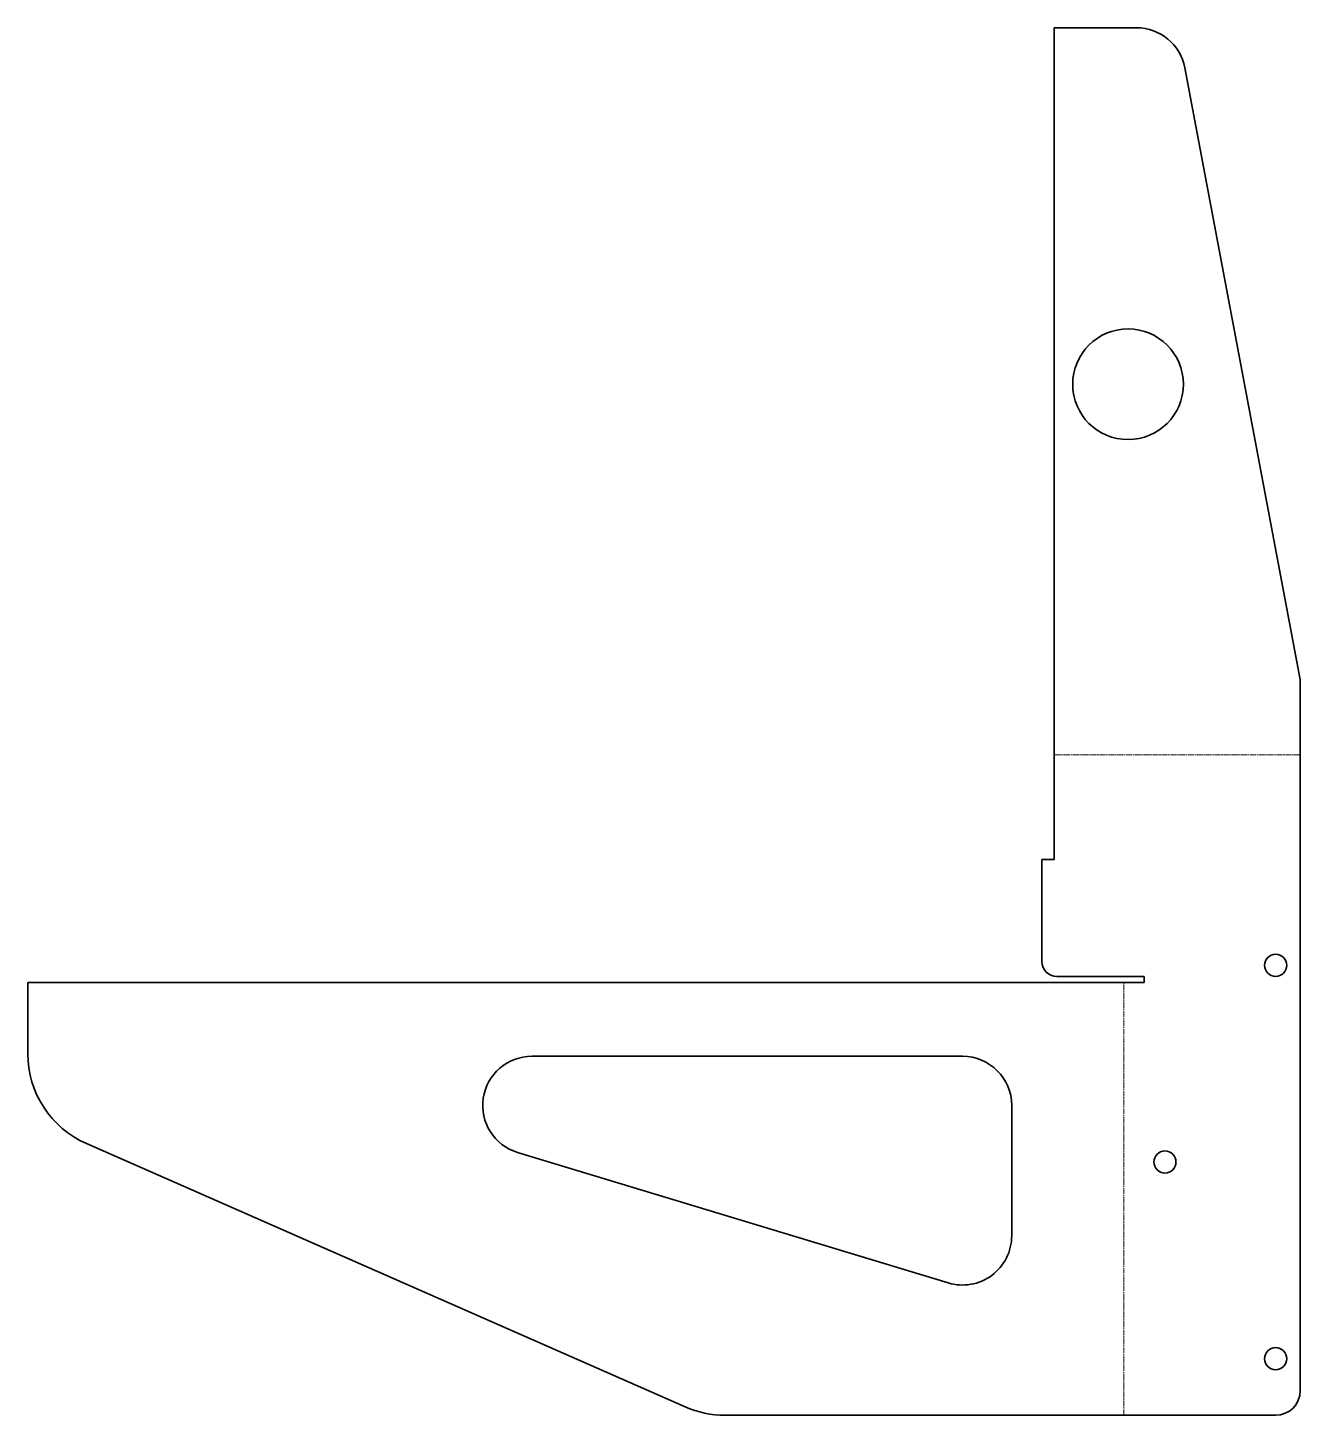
# Model space of a CAD drawing. Header units: inches. Extents: x 0 to 517, y 0 to 564.
import ezdxf

# ---------------------------------------------------------------- set-up
doc = ezdxf.new("R2010")
doc.units = ezdxf.units.IN
doc.header["$MEASUREMENT"] = 0
doc.linetypes.add('Chain', pattern=[13.68, 9.12, -1.14, 2.28, -1.14])
doc.layers.add('SIMUMAK Bend Centerline (ISO)', color=7, linetype='Chain', lineweight=9)
doc.layers.add('SIMUMAK Visible (ISO)', color=7, linetype='Continuous', lineweight=35)

# ---------------------------------------------------------------- blocks, each defined once
blk = doc.blocks.new('PTM-03-BASECOS01_Sheet_3_PTM-03-BASECOS01 (desplegada)')
at = {"layer": 'SIMUMAK Bend Centerline (ISO)', "ltscale": 0.263158}
for p, q in [((258.65, -13.5), (158.65, -13.5)), ((187, -282.15), (187, -106.15))]:
    blk.add_line(p, q, dxfattribs=at)
at = {"layer": 'SIMUMAK Visible (ISO)'}
for p, q in [((192.08, 282.15), (158.65, 282.15)), ((158.65, 282.15), (158.65, -56.15)), ((258.65, 17.15), (211.73, 265.86)), ((258.65, 17.15), (258.65, -272.15)), ((153.65, -56.15), (153.65, -97.65)), ((158.65, -56.15), (153.65, -56.15)), ((-258.65, -106.15), (195.15, -106.15)), ((-258.65, -106.15), (-258.65, -135.05)), ((159.65, -103.65), (195.15, -103.65)), ((195.15, -103.65), (195.15, -106.15)), ((-53.69, -136.15), (121.35, -136.15)), ((141.35, -156.15), (141.35, -209.2)), ((-234.76, -171.67), (8.65, -278.77)), ((115.54, -228.34), (-59.49, -175.3)), ((24.76, -282.15), (248.65, -282.15))]:
    blk.add_line(p, q, dxfattribs=at)
for centre, radius in [((188.65, 137.15), 22.5), ((248.65, -99.15), 4.5), ((203.65, -179.15), 4.5), ((248.65, -259.15), 4.5)]:
    blk.add_circle(centre, radius, dxfattribs=at)
at = {"layer": 'SIMUMAK Visible (ISO)', "extrusion": (0, 0, -1)}
for centre, radius, start, end in [((-192.08, 262.15), 20, 90, 169.3151), ((-159.65, -97.65), 6, 270, 0), ((218.65, -135.05), 40, 293.7495, 0), ((-248.65, -272.15), 10, 180, 270), ((-24.76, -242.15), 40, 270, 293.7495)]:
    blk.add_arc(centre, radius, start, end, dxfattribs=at)
at = {"layer": 'SIMUMAK Visible (ISO)'}
for centre, start, end in [((-53.69, -156.15), 90, 253.1416), ((121.35, -156.15), 0, 90), ((121.35, -209.2), 253.1416, 0)]:
    blk.add_arc(centre, 20, start, end, dxfattribs=at)

msp = doc.modelspace()

# ---------------------------------------------------------------- block references
msp.add_blockref('PTM-03-BASECOS01_Sheet_3_PTM-03-BASECOS01 (desplegada)', (258.65, 282.15))

doc.saveas('drawing.dxf')
